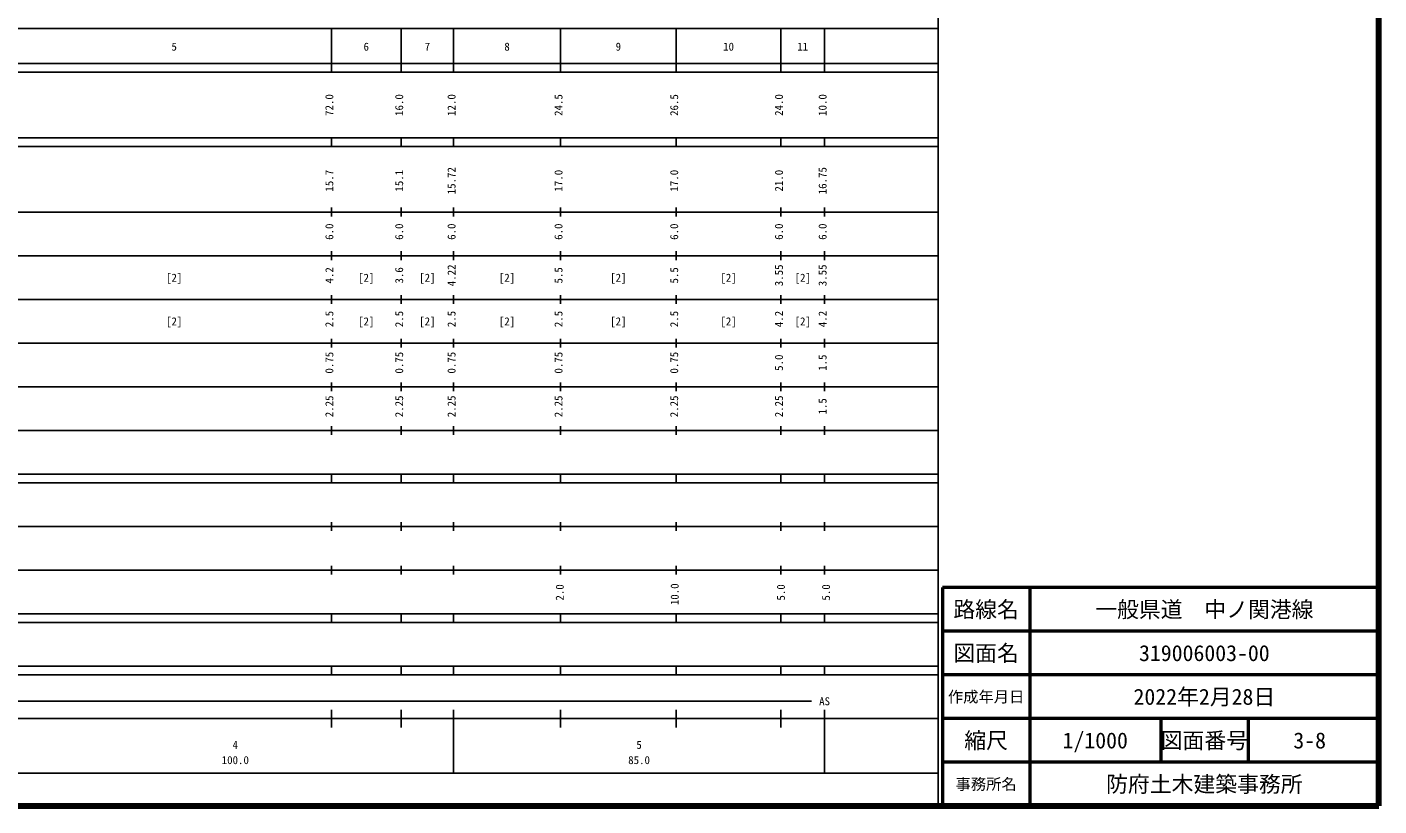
# Model space of a CAD drawing. Units: millimetres on the paper, enlarged 1000 times. Extents: x 40000 to 680000, y 20000 to 380000.
# Drawn here: x 370288 to 680000, y 20000 to 198357 of the extents above; entities that cross this region are included whole.
import ezdxf
from ezdxf.enums import TextEntityAlignment as Align

# ---------------------------------------------------------------- set-up
doc = ezdxf.new("R2010")
doc.units = ezdxf.units.MM
doc.header["$LTSCALE"] = 1000
for name, color, linetype, lineweight in [('M-TTL', 2, 'Continuous', 140), ('M-TTL-BAND', 7, 'Continuous', 25), ('M-TTL-FRAM', 2, 'Continuous', 50), ('M-TTL-LINE', 7, 'Continuous', 50)]:
    doc.layers.add(name, color=color, linetype=linetype, lineweight=lineweight)
doc.layers.add('M-TTL-TXT', color=7, linetype='Continuous')
doc.styles.add('ＭＳ ゴシック', font='')
doc.styles.get('ＭＳ ゴシック').set_extended_font_data('MS Gothic')

msp = doc.modelspace()

# ---------------------------------------------------------------- linework, layer by layer
at = {"layer": 'M-TTL'}
for p, q in [((680000, 20000), (680000, 380000)), ((40000, 20000), (680000, 20000))]:
    msp.add_line(p, q, dxfattribs=at)
at = {"layer": 'M-TTL-BAND'}
for p, q in [((579000, 20000), (579000, 370000)), ((68000, 198000), (579000, 198000)), ((440000, 188000), (440000, 198000)), ((456000, 188000), (456000, 198000)), ((468000, 188000), (468000, 198000)), ((492500, 188000), (492500, 198000)), ((519000, 188000), (519000, 198000)), ((543000, 188000), (543000, 198000)), ((553000, 188000), (553000, 198000)), ((40000, 190000), (579000, 190000)), ((40000, 188000), (579000, 188000)), ((40000, 173000), (579000, 173000)), ((40000, 171000), (579000, 171000)), ((440000, 171000), (440000, 173000)), ((456000, 171000), (456000, 173000)), ((468000, 171000), (468000, 173000)), ((492500, 171000), (492500, 173000)), ((519000, 171000), (519000, 173000)), ((543000, 171000), (543000, 173000)), ((553000, 171000), (553000, 173000)), ((40000, 156000), (579000, 156000)), ((440000, 155000), (440000, 157000)), ((456000, 155000), (456000, 157000)), ((468000, 155000), (468000, 157000)), ((492500, 155000), (492500, 157000)), ((519000, 155000), (519000, 157000)), ((543000, 155000), (543000, 157000)), ((553000, 155000), (553000, 157000)), ((46000, 146000), (579000, 146000)), ((440000, 145000), (440000, 147000)), ((456000, 145000), (456000, 147000)), ((468000, 145000), (468000, 147000)), ((492500, 145000), (492500, 147000)), ((519000, 145000), (519000, 147000)), ((543000, 145000), (543000, 147000)), ((553000, 145000), (553000, 147000)), ((440000, 135000), (440000, 137000)), ((456000, 135000), (456000, 137000)), ((468000, 135000), (468000, 137000)), ((492500, 135000), (492500, 137000)), ((519000, 135000), (519000, 137000)), ((543000, 135000), (543000, 137000)), ((553000, 135000), (553000, 137000)), ((52000, 136000), (579000, 136000)), ((440000, 125000), (440000, 127000)), ((456000, 125000), (456000, 127000)), ((468000, 125000), (468000, 127000)), ((492500, 125000), (492500, 127000)), ((519000, 125000), (519000, 127000)), ((543000, 125000), (543000, 127000)), ((553000, 125000), (553000, 127000)), ((46000, 126000), (579000, 126000)), ((52000, 116000), (579000, 116000)), ((440000, 115000), (440000, 117000)), ((456000, 115000), (456000, 117000)), ((468000, 115000), (468000, 117000)), ((492500, 115000), (492500, 117000)), ((519000, 115000), (519000, 117000)), ((543000, 115000), (543000, 117000)), ((553000, 115000), (553000, 117000)), ((46000, 106000), (579000, 106000)), ((440000, 105000), (440000, 107000)), ((456000, 105000), (456000, 107000)), ((468000, 105000), (468000, 107000)), ((492500, 105000), (492500, 107000)), ((519000, 105000), (519000, 107000)), ((543000, 105000), (543000, 107000)), ((553000, 105000), (553000, 107000)), ((40000, 96000), (579000, 96000)), ((40000, 94000), (579000, 94000)), ((440000, 94000), (440000, 96000)), ((456000, 94000), (456000, 96000)), ((468000, 94000), (468000, 96000)), ((492500, 94000), (492500, 96000)), ((519000, 94000), (519000, 96000)), ((543000, 94000), (543000, 96000)), ((553000, 94000), (553000, 96000)), ((49000, 84000), (579000, 84000)), ((440000, 83000), (440000, 85000)), ((456000, 83000), (456000, 85000)), ((468000, 83000), (468000, 85000)), ((492500, 83000), (492500, 85000)), ((519000, 83000), (519000, 85000)), ((543000, 83000), (543000, 85000)), ((553000, 83000), (553000, 85000)), ((440000, 73000), (440000, 75000)), ((456000, 73000), (456000, 75000)), ((468000, 73000), (468000, 75000)), ((492500, 73000), (492500, 75000)), ((519000, 73000), (519000, 75000)), ((543000, 73000), (543000, 75000)), ((553000, 73000), (553000, 75000)), ((40000, 74000), (579000, 74000)), ((40000, 64000), (579000, 64000)), ((40000, 62000), (579000, 62000)), ((440000, 62000), (440000, 64000)), ((456000, 62000), (456000, 64000)), ((468000, 62000), (468000, 64000)), ((492500, 62000), (492500, 64000)), ((519000, 62000), (519000, 64000)), ((543000, 62000), (543000, 64000)), ((553000, 62000), (553000, 64000)), ((40000, 52000), (579000, 52000)), ((40000, 50000), (579000, 50000)), ((440000, 50000), (440000, 52000)), ((456000, 50000), (456000, 52000)), ((468000, 50000), (468000, 52000)), ((492500, 50000), (492500, 52000)), ((519000, 50000), (519000, 52000)), ((543000, 50000), (543000, 52000)), ((553000, 50000), (553000, 52000)), ((71000, 44000), (550000, 44000)), ((440000, 38000), (440000, 42000)), ((456000, 38000), (456000, 42000)), ((468000, 27500), (468000, 42000)), ((492500, 38000), (492500, 42000)), ((519000, 38000), (519000, 42000)), ((543000, 38000), (543000, 42000)), ((553000, 27500), (553000, 42000)), ((40000, 40000), (579000, 40000)), ((68000, 27500), (579000, 27500))]:
    msp.add_line(p, q, dxfattribs=at)
at = {"layer": 'M-TTL-FRAM'}
for p, q in [((680000, 70000), (580000, 70000)), ((580000, 70000), (580000, 20000))]:
    msp.add_line(p, q, dxfattribs=at)
at = {"layer": 'M-TTL-LINE'}
for p, q in [((600000, 70000), (600000, 20000)), ((680000, 60000), (580000, 60000)), ((680000, 50000), (580000, 50000)), ((680000, 40000), (580000, 40000)), ((630000, 40000), (630000, 30000)), ((650000, 40000), (650000, 30000)), ((680000, 30000), (580000, 30000))]:
    msp.add_line(p, q, dxfattribs=at)

# ---------------------------------------------------------------- texts
at = {"layer": 'M-TTL-BAND', "style": 'ＭＳ ゴシック'}
for s, p in [('5', (404000, 192405)), ('6', (448000, 192405)), ('7', (462000, 192405)), ('8', (480250, 192405)), ('9', (505750, 192405)), ('10', (531000, 192405)), ('11', (548000, 192405)), ('[2]', (404000, 139500)), ('[2]', (448000, 139500)), ('[2]', (462000, 139500)), ('[2]', (480250, 139500)), ('[2]', (505750, 139500)), ('[2]', (531000, 139500)), ('[2]', (548000, 139500)), ('[2]', (404000, 129500)), ('[2]', (448000, 129500)), ('[2]', (462000, 129500)), ('[2]', (480250, 129500)), ('[2]', (505750, 129500)), ('[2]', (531000, 129500)), ('[2]', (548000, 129500)), ('AS', (553000, 42500)), ('4', (418000, 32523)), ('5', (510500, 32523)), ('100.0', (418000, 29033)), ('85.0', (510500, 29033))]:
    msp.add_text(s, height=1833, dxfattribs=at).set_placement(p, align=Align.BOTTOM_CENTER)
for s, p in [('72.0', (441000, 180500)), ('16.0', (457000, 180500)), ('12.0', (469000, 180500)), ('24.5', (493500, 180500)), ('26.5', (520000, 180500)), ('24.0', (544000, 180500)), ('10.0', (554000, 180500)), ('15.7', (441000, 163174)), ('15.1', (457000, 163174)), ('15.72', (469000, 163174)), ('17.0', (493500, 163174)), ('17.0', (520000, 163174)), ('21.0', (544000, 163174)), ('16.75', (554000, 163174)), ('6.0', (441000, 151500)), ('6.0', (457000, 151500)), ('6.0', (469000, 151500)), ('6.0', (493500, 151500)), ('6.0', (520000, 151500)), ('6.0', (544000, 151500)), ('6.0', (554000, 151500)), ('4.2', (441000, 141500)), ('3.6', (457000, 141500)), ('4.22', (469000, 141500)), ('5.5', (493500, 141500)), ('5.5', (520000, 141500)), ('3.55', (544000, 141500)), ('3.55', (554000, 141500)), ('2.5', (441000, 131500)), ('2.5', (457000, 131500)), ('2.5', (469000, 131500)), ('2.5', (493500, 131500)), ('2.5', (520000, 131500)), ('4.2', (544000, 131500)), ('4.2', (554000, 131500)), ('0.75', (441000, 121500)), ('0.75', (457000, 121500)), ('0.75', (469000, 121500)), ('0.75', (493500, 121500)), ('0.75', (520000, 121500)), ('5.0', (544000, 121500)), ('1.5', (554000, 121500)), ('2.25', (441000, 111500)), ('2.25', (457000, 111500)), ('2.25', (469000, 111500)), ('2.25', (493500, 111500)), ('2.25', (520000, 111500)), ('2.25', (544000, 111500)), ('1.5', (554000, 111500)), ('2.0', (493783, 68896)), ('10.0', (520110, 68471)), ('5.0', (544455, 68896)), ('5.0', (554788, 68896))]:
    msp.add_text(s, height=1833, rotation=90, dxfattribs=at).set_placement(p, align=Align.BOTTOM_CENTER)
at = {"layer": 'M-TTL-TXT', "style": 'ＭＳ ゴシック'}
for s, height, p in [('路線名', 3666, (590000, 65000)), ('路線名', 3666, (590000, 65000)), ('一般県道\u3000中ノ関港線', 3666, (640000, 65000)), ('図面名', 3666, (590000, 55000)), ('図面名', 3666, (590000, 55000)), ('319006003-00', 3666, (640000, 55000)), ('作成年月日', 2566, (590000, 45000)), ('作成年月日', 2566, (590000, 45000)), ('2022年2月28日', 3666, (640000, 45000)), ('縮尺', 3666, (590000, 35000)), ('縮尺', 3666, (590000, 35000)), ('図面番号', 3666, (640000, 35000)), ('図面番号', 3666, (640000, 35000)), ('1/1000', 3666, (615000, 35000)), ('3-8', 3666, (664125, 35000)), ('事務所名', 2566, (590000, 25000)), ('事務所名', 2566, (590000, 25000)), ('防府土木建築事務所', 3666, (640000, 25000))]:
    msp.add_text(s, height=height, dxfattribs=at).set_placement(p, align=Align.MIDDLE_CENTER)

doc.saveas('drawing.dxf')
